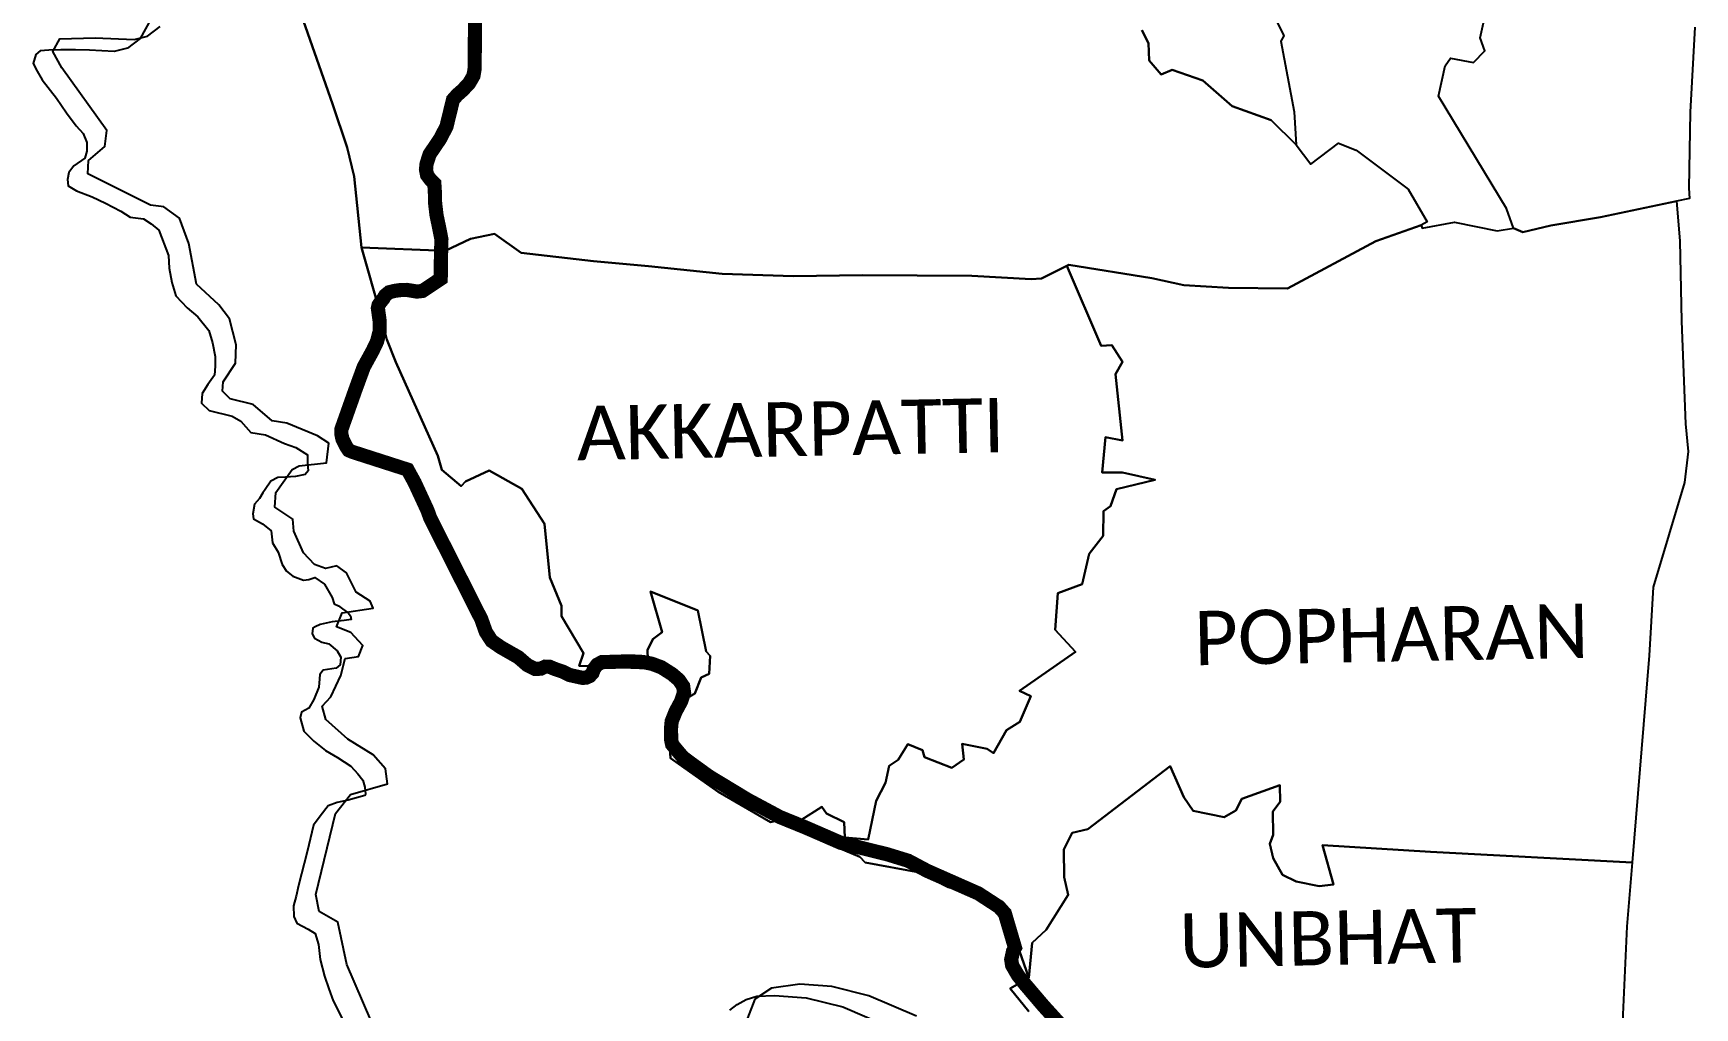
# Model space of a CAD drawing. Header units: metres. Extents: x 0 to 561379, y 0 to 4092696.
# Drawn here: x 253044 to 258907, y 2192610 to 2196049 of the extents above; entities that cross this region are included whole.
import ezdxf

# ---------------------------------------------------------------- set-up
doc = ezdxf.new("R2010")
doc.units = ezdxf.units.M
for name, color, linetype in [('COASTLINE', 5, 'Continuous'), ('DISTRICT BOUNDRY', 86, 'Continuous'), ('VILLAGE BOUNDRY', 32, 'Continuous'), ('VILLAGE NAME', 250, 'Continuous')]:
    doc.layers.add(name, color=color, linetype=linetype)
doc.styles.get("Standard").update_dxf_attribs({"font": 'arial.ttf'})

msp = doc.modelspace()

# ---------------------------------------------------------------- linework, layer by layer
at = {"layer": 'COASTLINE', "const_width": 50, "flags": 128}
msp.add_lwpolyline([(254602.9, 2196109), (254602.3, 2196034.9), (254602.3, 2196034.9), (254601.1, 2195921.9), (254597.1, 2195898.6), (254581.9, 2195872.5), (254559.2, 2195848.2), (254539.8, 2195831), (254525, 2195814.3), (254501.8, 2195719), (254478.8, 2195675.1), (254442.4, 2195621.4), (254431.8, 2195588.3), (254429.6, 2195567.7), (254433.6, 2195548.1), (254445.9, 2195531.6), (254459, 2195518.5), (254460.2, 2195501.5), (254461.2, 2195483.1), (254461.8, 2195449.3), (254466.9, 2195406.5), (254476.8, 2195359.1), (254484.1, 2195321.5), (254482.1, 2195240.8), (254481.7, 2195182.5), (254417.6, 2195139.5), (254397.4, 2195137.1), (254380.4, 2195140.1), (254361.4, 2195143), (254341.4, 2195142.7), (254319.8, 2195139.7), (254299.6, 2195134.7), (254285.8, 2195123.4), (254279.1, 2195112), (254269.3, 2195099.9), (254262.3, 2195089.4), (254259.9, 2195078.7), (254266.4, 2195031.1), (254266.4, 2194997.1), (254257, 2194961), (254241.9, 2194929.2), (254210, 2194871), (254181.5, 2194793.2), (254131, 2194650.6), (254130.7, 2194635.9), (254134.9, 2194616.7), (254149, 2194588.9), (254157.1, 2194577.1), (254169.4, 2194571.6), (254309.1, 2194526.7), (254364.5, 2194508.9), (254389.7, 2194462.9), (254434.9, 2194365), (254444.7, 2194337.7), (254625.1, 2193980.3), (254640.8, 2193935.8), (254661.5, 2193904.1), (254694.4, 2193881.4), (254755.4, 2193846.6), (254787.1, 2193819.2), (254814.3, 2193805.4), (254834.7, 2193806.2), (254850.3, 2193813.6), (254865.6, 2193813.2), (254881.6, 2193806.2), (254912.6, 2193795.7), (254937, 2193783.7), (254965.2, 2193777.5), (254982.9, 2193773.7), (254996.3, 2193775.1), (255007.6, 2193780.6), (255017.2, 2193791.2), (255022.4, 2193805.5), (255033.6, 2193820.3), (255050.1, 2193829.3), (255144, 2193832.1), (255175.6, 2193831.1), (255196.2, 2193829.8), (255226.9, 2193823.6), (255260.3, 2193811.1), (255297.7, 2193787.3), (255322.3, 2193766.2), (255337.2, 2193744.1), (255340.2, 2193721.9), (255330, 2193691.3), (255310, 2193654), (255296.6, 2193620.6), (255294.2, 2193594.7), (255294.9, 2193554.9), (255298.1, 2193539.1), (255318.4, 2193514.4), (255335.5, 2193494.3), (255359.1, 2193476.3), (255428.6, 2193426), (255565, 2193343.5), (255678.6, 2193282.6), (255769.9, 2193245.5), (255893.9, 2193191.5), (256056.5, 2193151.4), (256131, 2193128.5), (256199, 2193092.4), (256378.7, 2193013.1), (256451.7, 2192965.6), (256472.2, 2192942.7), (256508, 2192821.6), (256508, 2192821.6), (256508, 2192821.6), (256508, 2192821.6), (256508, 2192821.6), (256508, 2192821.6), (256501, 2192808.7), (256494.7, 2192779.8), (256497.9, 2192759.3), (256518.1, 2192724.5), (256542, 2192694.1), (256608.4, 2192616.1), (256692, 2192524)], dxfattribs=at)
at = {"layer": 'DISTRICT BOUNDRY'}
for points in [[(253458.3, 2196098.1, 0), (253420.6, 2196030.4, 0), (253376.4, 2195996.5, 0), (253329.3, 2195984.9, 0), (253242.6, 2195988.7, 0), (253193.3, 2195990.6, 0), (253141.6, 2195990.2, 0), (253099.4, 2195989.7, 0), (253068.3, 2195987.2, 0), (253053, 2195973.6, 0), (253043.8, 2195942.3, 0), (253057.7, 2195915.5, 0), (253075.5, 2195884.3, 0), (253125.4, 2195819.6, 0), (253161.2, 2195768.4, 0), (253194.7, 2195721.5, 0), (253219.7, 2195695, 0), (253232.8, 2195663.6, 0), (253233.1, 2195632.3, 0), (253226.3, 2195607.5, 0), (253186.9, 2195580.4, 0), (253169.1, 2195557.8, 0), (253164.7, 2195533.2, 0), (253166.8, 2195510.7, 0), (253195.9, 2195493, 0), (253252.1, 2195471.1, 0), (253298.7, 2195449, 0), (253353.1, 2195420.4, 0), (253386.2, 2195400.3, 0), (253433.1, 2195394.2, 0), (253459.8, 2195376.3, 0), (253487.3, 2195354.2, 0), (253520.9, 2195264.9, 0), (253523.4, 2195220.1, 0), (253533, 2195168.6, 0), (253546.6, 2195121.6, 0), (253586.5, 2195079.4, 0), (253625, 2195048.3, 0), (253663.2, 2194999.2, 0), (253676.8, 2194956.8, 0), (253685.6, 2194907.7, 0), (253685.9, 2194874, 0), (253683.8, 2194842.5, 0), (253659.4, 2194808.8, 0), (253639.9, 2194777.2, 0), (253637.7, 2194743.7, 0), (253664.4, 2194716.9, 0), (253745.2, 2194697.5, 0), (253775.9, 2194679.7, 0), (253811.9, 2194639.8, 0), (253863.5, 2194631.3, 0), (253930.6, 2194600.4, 0), (253970.9, 2194587.2, 0), (254011.1, 2194560.7, 0), (254011.4, 2194529.2, 0), (254013.4, 2194504.7, 0), (254002.8, 2194491.1, 0), (253969.3, 2194484.2, 0), (253933.5, 2194481.7, 0), (253906.5, 2194481.4, 0), (253882.4, 2194467.8, 0), (253862.1, 2194438.5, 0), (253853.9, 2194427.2, 0), (253842.5, 2194406.9, 0), (253824.7, 2194386.6, 0), (253818.6, 2194352.9, 0), (253820.7, 2194335, 0), (253852.3, 2194317.5, 0), (253883.7, 2194292.9, 0), (253887.8, 2194250.5, 0), (253907.9, 2194217, 0), (253921.6, 2194174.4, 0), (253937.9, 2194149.9, 0), (253959.9, 2194132.3, 0), (253997.9, 2194119.2, 0), (254016.2, 2194121.4, 0), (254037.8, 2194128.3, 0), (254071.6, 2194104, 0), (254098.7, 2194057.2, 0), (254105.5, 2194034.9, 0), (254121.3, 2194028.2, 0), (254134.6, 2194017.2, 0), (254155.1, 2194003.9, 0), (254163.7, 2193992.8, 0), (254165.9, 2193979.3, 0), (254141.2, 2193976.8, 0), (254099, 2193972.1, 0), (254056.7, 2193962.7, 0), (254039.1, 2193953.7, 0), (254030.2, 2193949.1, 0), (254028.3, 2193928.9, 0), (254036.8, 2193913.4, 0), (254062.1, 2193899.9, 0), (254086.6, 2193893.5, 0), (254115.7, 2193869, 0), (254128.8, 2193846.7, 0), (254126.8, 2193819.9, 0), (254113.1, 2193808.5, 0), (254066.9, 2193801.5, 0), (254055.5, 2193785.6, 0), (254053.7, 2193770, 0), (254051.7, 2193740.9, 0), (254033.5, 2193698, 0), (254016.3, 2193666.6, 0), (253989.9, 2193652.8, 0), (253985.6, 2193632.8, 0), (253999.2, 2193585.8, 0), (254034.4, 2193550.2, 0), (254075.3, 2193517, 0), (254117.8, 2193492.6, 0), (254164.2, 2193461.7, 0), (254189.3, 2193435, 0), (254207.2, 2193412.6, 0), (254214, 2193388, 0), (254216.8, 2193363.5, 0), (254214.3, 2193358.9, 0), (254154.5, 2193342.8, 0), (254116.2, 2193333.6, 0), (254085, 2193322.1, 0), (254056.6, 2193286, 0), (254032.3, 2193254.4, 0), (254010.1, 2193160.1, 0), (253979.7, 2193041, 0), (253971.1, 2193002.9, 0), (253962.7, 2192969.3, 0), (253962.9, 2192931.1, 0), (253973.7, 2192908.7, 0), (254013.9, 2192886.6, 0), (254039.1, 2192871.3, 0), (254050.4, 2192833.2, 0), (254056.8, 2192779.4, 0), (254071, 2192721.4, 0), (254087, 2192676.6, 0), (254102.2, 2192634.2, 0), (254133.9, 2192571.7, 0)], [(255501.7, 2192600.6, 0), (255528.2, 2192621, 0), (255559.4, 2192639.1, 0), (255596.9, 2192650.6, 0), (255659.7, 2192653.4, 0), (255770.7, 2192645.1, 0), (255901.1, 2192612.6, 0), (256070.1, 2192540.2, 0)]]:
    msp.add_polyline3d(points, dxfattribs=at)
at = {"layer": 'VILLAGE BOUNDRY'}
for points in [[(253972.3, 2196161.6, 0), (254099.8, 2195799.7, 0), (254151.6, 2195646.1, 0), (254175.8, 2195543.4, 0), (254202.4, 2195292.9, 0), (254269.2, 2195057.8, 0), (254291, 2194967.9, 0), (254323.7, 2194887.5, 0), (254471, 2194557.7, 0), (254485.3, 2194508.4, 0), (254553.2, 2194450.2, 0), (254568.5, 2194467.2, 0), (254652.3, 2194505.3, 0), (254768.1, 2194440.9, 0), (254847.8, 2194317.3, 0), (254866.7, 2194127.9, 0), (254908, 2194027.5, 0), (254908.3, 2193992.1, 0), (254985.9, 2193860.6, 0), (254970.6, 2193816.3, 0), (255214.1, 2193807.3, 0), (255211.6, 2193871.7, 0), (255229.8, 2193911, 0), (255263, 2193934.6, 0), (255221.7, 2194078.8, 0), (255389.2, 2194011.6, 0), (255417.8, 2193867.1, 0), (255432.2, 2193851.9, 0), (255429.3, 2193787.8, 0), (255400.2, 2193775.5, 0), (255378.3, 2193718.7, 0), (255337.1, 2193693.8, 0), (255310, 2193634.6, 0), (255288.7, 2193546.3, 0), (255291.9, 2193490.9, 0), (255460.8, 2193371.7, 0), (255645.5, 2193265.1, 0), (255661.2, 2193268.1, 0), (255960.8, 2193142.1, 0), (255979.7, 2193122, 0), (256171, 2193086.6, 0), (256272.5, 2193035, 0), (256462.6, 2192985.1, 0), (256556.7, 2192715.3, 0), (256490.9, 2192677.1, 0), (256556.6, 2192596.2, 0)], [(256955.5, 2196059.5, 0), (256979.2, 2196013.7, 0), (256981.2, 2195953.2, 0), (257023.5, 2195903.3, 0), (257063.2, 2195919.2, 0), (257170.6, 2195881.8, 0), (257274.3, 2195791.2, 0), (257411.6, 2195742.6, 0), (257499.7, 2195654.7, 0), (257552.2, 2195586.5, 0), (257650.1, 2195660.8, 0), (257712, 2195636.3, 0), (257895.2, 2195498.8, 0), (257962.3, 2195383.5, 0), (257940.7, 2195372, 0), (257781.6, 2195315.1, 0), (257470, 2195148.3, 0), (257261.8, 2195149.9, 0), (257104, 2195160, 0), (256990.4, 2195183.9, 0), (256697.9, 2195231.5, 0), (256691.2, 2195228.2, 0), (256601, 2195183.5, 0), (256564.6, 2195180.9, 0), (256355.3, 2195192.2, 0), (255969.6, 2195194.6, 0), (255726.1, 2195191.4, 0), (255475.3, 2195199.7, 0), (255214.3, 2195227, 0), (255020.3, 2195243.9, 0), (254765.6, 2195274.3, 0), (254671.2, 2195341.1, 0), (254586.2, 2195323.6, 0), (254497.3, 2195281.5, 0), (254202.4, 2195292.9, 0), (254175.8, 2195543.4, 0), (254151.6, 2195646.1, 0), (254099.8, 2195799.7, 0), (253972.3, 2196161.6, 0)], [(253972.3, 2196161.6, 0), (254099.8, 2195799.7, 0), (254151.6, 2195646.1, 0), (254175.8, 2195543.4, 0), (254202.4, 2195292.9, 0), (254269.2, 2195057.8, 0), (254291, 2194967.9, 0), (254323.7, 2194887.5, 0), (254471, 2194557.7, 0), (254485.3, 2194508.4, 0), (254553.2, 2194450.2, 0), (254568.5, 2194467.2, 0), (254652.3, 2194505.3, 0), (254768.1, 2194440.9, 0), (254847.8, 2194317.3, 0), (254866.7, 2194127.9, 0), (254908, 2194027.5, 0), (254908.3, 2193992.1, 0), (254985.9, 2193860.6, 0), (254970.6, 2193816.3, 0), (255214.1, 2193807.3, 0), (255211.6, 2193871.7, 0), (255229.8, 2193911, 0), (255263, 2193934.6, 0), (255221.7, 2194078.8, 0), (255389.2, 2194011.6, 0), (255417.8, 2193867.1, 0), (255432.2, 2193851.9, 0), (255429.3, 2193787.8, 0), (255400.2, 2193775.5, 0), (255378.3, 2193718.7, 0), (255337.1, 2193693.8, 0), (255310, 2193634.6, 0), (255288.7, 2193546.3, 0), (255291.9, 2193490.9, 0), (255460.8, 2193371.7, 0), (255645.5, 2193265.1, 0), (255661.2, 2193268.1, 0), (255960.8, 2193142.1, 0), (255979.7, 2193122, 0), (256171, 2193086.6, 0), (256272.5, 2193035, 0), (256462.6, 2192985.1, 0), (256556.7, 2192715.3, 0), (256490.9, 2192677.1, 0), (256556.6, 2192596.2, 0)], [(256955.5, 2196059.5, 0), (256979.2, 2196013.7, 0), (256981.2, 2195953.2, 0), (257023.5, 2195903.3, 0), (257063.2, 2195919.2, 0), (257170.6, 2195881.8, 0), (257274.3, 2195791.2, 0), (257411.6, 2195742.6, 0), (257499.7, 2195654.7, 0), (257552.2, 2195586.5, 0), (257650.1, 2195660.8, 0), (257712, 2195636.3, 0), (257895.2, 2195498.8, 0), (257962.3, 2195383.5, 0), (257940.7, 2195372, 0), (257781.6, 2195315.1, 0), (257470, 2195148.3, 0), (257261.8, 2195149.9, 0), (257104, 2195160, 0), (256990.4, 2195183.9, 0), (256697.9, 2195231.5, 0), (256691.2, 2195228.2, 0), (256601, 2195183.5, 0), (256564.6, 2195180.9, 0), (256355.3, 2195192.2, 0), (255969.6, 2195194.6, 0), (255726.1, 2195191.4, 0), (255475.3, 2195199.7, 0), (255214.3, 2195227, 0), (255020.3, 2195243.9, 0), (254765.6, 2195274.3, 0), (254671.2, 2195341.1, 0), (254586.2, 2195323.6, 0), (254497.3, 2195281.5, 0), (254202.4, 2195292.9, 0), (254175.8, 2195543.4, 0), (254151.6, 2195646.1, 0), (254099.8, 2195799.7, 0), (253972.3, 2196161.6, 0)], [(257395.7, 2196164.2, 0), (257456.6, 2196039.8, 0), (257445.8, 2196020.5, 0), (257493.1, 2195772, 0), (257499.7, 2195654.7, 0), (257411.6, 2195742.6, 0), (257274.3, 2195791.2, 0), (257170.6, 2195881.8, 0), (257063.2, 2195919.2, 0), (257023.5, 2195903.3, 0), (256981.2, 2195953.2, 0), (256979.2, 2196013.7, 0), (256955.5, 2196059.5, 0)], [(257395.7, 2196164.2, 0), (257456.6, 2196039.8, 0), (257445.8, 2196020.5, 0), (257493.1, 2195772, 0), (257499.7, 2195654.7, 0), (257411.6, 2195742.6, 0), (257274.3, 2195791.2, 0), (257170.6, 2195881.8, 0), (257063.2, 2195919.2, 0), (257023.5, 2195903.3, 0), (256981.2, 2195953.2, 0), (256979.2, 2196013.7, 0), (256955.5, 2196059.5, 0)], [(254293.6, 2192428.8, 0), (254150.4, 2192761.8, 0), (254118.1, 2192911.9, 0), (254052.2, 2192949.3, 0), (254041.1, 2193009.9, 0), (254110.6, 2193295.1, 0), (254163.5, 2193362.8, 0), (254293.5, 2193399.5, 0), (254286.3, 2193453.3, 0), (254243, 2193502.4, 0), (254153.4, 2193557.7, 0), (254076.8, 2193626.6, 0), (254063.1, 2193673.7, 0), (254093.9, 2193707.5, 0), (254129.3, 2193781.8, 0), (254144.6, 2193842.4, 0), (254191, 2193849.4, 0), (254206.8, 2193887.6, 0), (254164.2, 2193934.4, 0), (254114.1, 2193954.3, 0), (254134, 2194003.7, 0), (254243.8, 2194020.2, 0), (254232.9, 2194044.8, 0), (254183, 2194075.9, 0), (254148.8, 2194145, 0), (254114.7, 2194169.4, 0), (254074.6, 2194160.2, 0), (254036.4, 2194173.4, 0), (253997.9, 2194215.6, 0), (253963.7, 2194291.7, 0), (253959.5, 2194334.2, 0), (253896.2, 2194376.2, 0), (253900.1, 2194427.9, 0), (253958, 2194509.1, 0), (253982.1, 2194522.7, 0), (254079, 2194532.4, 0), (254087.2, 2194601.9, 0), (254046.8, 2194628.5, 0), (253938.7, 2194672.7, 0), (253886.8, 2194681.2, 0), (253819.7, 2194739, 0), (253738.4, 2194758.4, 0), (253711.6, 2194785.3, 0), (253713.6, 2194818.8, 0), (253757.7, 2194884.1, 0), (253759.4, 2194949.3, 0), (253736.7, 2195040.9, 0), (253698.2, 2195090, 0), (253619.3, 2195163.4, 0), (253593.3, 2195306.8, 0), (253559.4, 2195396.2, 0), (253504.8, 2195436.2, 0), (253457.7, 2195442.3, 0), (253237, 2195552.9, 0), (253239.3, 2195600, 0), (253296.7, 2195649.7, 0), (253303.1, 2195705.8, 0), (253144.7, 2195926.6, 0), (253112.7, 2195984.7, 0), (253137.3, 2196029.6, 0), (253262.9, 2196032.9, 0), (253399.5, 2196027.2, 0), (253446.8, 2196038.8, 0), (253491.3, 2196072.6, 0)], [(254293.6, 2192428.8, 0), (254150.4, 2192761.8, 0), (254118.1, 2192911.9, 0), (254052.2, 2192949.3, 0), (254041.1, 2193009.9, 0), (254110.6, 2193295.1, 0), (254163.5, 2193362.8, 0), (254293.5, 2193399.5, 0), (254286.3, 2193453.3, 0), (254243, 2193502.4, 0), (254153.4, 2193557.7, 0), (254076.8, 2193626.6, 0), (254063.1, 2193673.7, 0), (254093.9, 2193707.5, 0), (254129.3, 2193781.8, 0), (254144.6, 2193842.4, 0), (254191, 2193849.4, 0), (254206.8, 2193887.6, 0), (254164.2, 2193934.4, 0), (254114.1, 2193954.3, 0), (254134, 2194003.7, 0), (254243.8, 2194020.2, 0), (254232.9, 2194044.8, 0), (254183, 2194075.9, 0), (254148.8, 2194145, 0), (254114.7, 2194169.4, 0), (254074.6, 2194160.2, 0), (254036.4, 2194173.4, 0), (253997.9, 2194215.6, 0), (253963.7, 2194291.7, 0), (253959.5, 2194334.2, 0), (253896.2, 2194376.2, 0), (253900.1, 2194427.9, 0), (253958, 2194509.1, 0), (253982.1, 2194522.7, 0), (254079, 2194532.4, 0), (254087.2, 2194601.9, 0), (254046.8, 2194628.5, 0), (253938.7, 2194672.7, 0), (253886.8, 2194681.2, 0), (253819.7, 2194739, 0), (253738.4, 2194758.4, 0), (253711.6, 2194785.3, 0), (253713.6, 2194818.8, 0), (253757.7, 2194884.1, 0), (253759.4, 2194949.3, 0), (253736.7, 2195040.9, 0), (253698.2, 2195090, 0), (253619.3, 2195163.4, 0), (253593.3, 2195306.8, 0), (253559.4, 2195396.2, 0), (253504.8, 2195436.2, 0), (253457.7, 2195442.3, 0), (253237, 2195552.9, 0), (253239.3, 2195600, 0), (253296.7, 2195649.7, 0), (253303.1, 2195705.8, 0), (253144.7, 2195926.6, 0), (253112.7, 2195984.7, 0), (253137.3, 2196029.6, 0), (253262.9, 2196032.9, 0), (253399.5, 2196027.2, 0), (253446.8, 2196038.8, 0), (253491.3, 2196072.6, 0)], [(258906.7, 2196070.5, 0), (258890.5, 2195769.9, 0), (258886, 2195502.2, 0), (258888.1, 2195465.2, 0), (258842.7, 2195456.1, 0), (258573.9, 2195399.5, 0), (258398.5, 2195370.8, 0), (258299.5, 2195347.4, 0), (258266.7, 2195360.9, 0), (258242.1, 2195430, 0), (258001.9, 2195826.7, 0), (258026.5, 2195934.2, 0), (258045.1, 2195960.6, 0), (258125.4, 2195945.3, 0), (258166, 2195987, 0), (258149.9, 2196032.5, 0), (258161.4, 2196085.7, 0)], [(258906.7, 2196070.5, 0), (258890.5, 2195769.9, 0), (258886, 2195502.2, 0), (258888.1, 2195465.2, 0), (258842.7, 2195456.1, 0), (258573.9, 2195399.5, 0), (258398.5, 2195370.8, 0), (258299.5, 2195347.4, 0), (258266.7, 2195360.9, 0), (258242.1, 2195430, 0), (258001.9, 2195826.7, 0), (258026.5, 2195934.2, 0), (258045.1, 2195960.6, 0), (258125.4, 2195945.3, 0), (258166, 2195987, 0), (258149.9, 2196032.5, 0), (258161.4, 2196085.7, 0)], [(256556.6, 2192596.2, 0), (256490.9, 2192677.1, 0), (256556.7, 2192715.3, 0), (256568.6, 2192838.8, 0), (256617.9, 2192884.5, 0), (256695.7, 2193008, 0), (256681.7, 2193070.9, 0), (256680.5, 2193168, 0), (256710, 2193227.4, 0), (256765.3, 2193240.1, 0), (257055.9, 2193462.5, 0), (257103.7, 2193352.7, 0), (257136.2, 2193305.1, 0), (257245.6, 2193281.9, 0), (257287.4, 2193306.3, 0), (257308.7, 2193347.1, 0), (257443.1, 2193395.6, 0), (257443.6, 2193336.7, 0), (257417.8, 2193302.6, 0), (257418.9, 2193220.1, 0), (257407.2, 2193188.7, 0), (257419.2, 2193137.3, 0), (257451.4, 2193078.8, 0), (257499.9, 2193055, 0), (257581.2, 2193039.2, 0), (257631.8, 2193045.2, 0), (257593.2, 2193183.7, 0), (257974.3, 2193160, 0), (258686.3, 2193122.7, 0), (258667, 2192896, 0), (258648.7, 2192482, 0)], [(256556.6, 2192596.2, 0), (256490.9, 2192677.1, 0), (256556.7, 2192715.3, 0), (256568.6, 2192838.8, 0), (256617.9, 2192884.5, 0), (256695.7, 2193008, 0), (256681.7, 2193070.9, 0), (256680.5, 2193168, 0), (256710, 2193227.4, 0), (256765.3, 2193240.1, 0), (257055.9, 2193462.5, 0), (257103.7, 2193352.7, 0), (257136.2, 2193305.1, 0), (257245.6, 2193281.9, 0), (257287.4, 2193306.3, 0), (257308.7, 2193347.1, 0), (257443.1, 2193395.6, 0), (257443.6, 2193336.7, 0), (257417.8, 2193302.6, 0), (257418.9, 2193220.1, 0), (257407.2, 2193188.7, 0), (257419.2, 2193137.3, 0), (257451.4, 2193078.8, 0), (257499.9, 2193055, 0), (257581.2, 2193039.2, 0), (257631.8, 2193045.2, 0), (257593.2, 2193183.7, 0), (257974.3, 2193160, 0), (258686.3, 2193122.7, 0), (258667, 2192896, 0), (258648.7, 2192482, 0)], [(256160.3, 2192579.5, 0), (255991.8, 2192652.1, 0), (255861.2, 2192684.8, 0), (255749.3, 2192693.1, 0), (255648.4, 2192678.9, 0), (255590.3, 2192640.3, 0), (255563.8, 2192572.7, 0)], [(256160.3, 2192579.5, 0), (255991.8, 2192652.1, 0), (255861.2, 2192684.8, 0), (255749.3, 2192693.1, 0), (255648.4, 2192678.9, 0), (255590.3, 2192640.3, 0), (255563.8, 2192572.7, 0)]]:
    msp.add_polyline3d(points, dxfattribs=at)
for points in [[(257418.9, 2193220.1, 0), (257417.8, 2193302.6, 0), (257443.6, 2193336.7, 0), (257443.1, 2193395.6, 0), (257308.7, 2193347.1, 0), (257287.4, 2193306.3, 0), (257245.6, 2193281.9, 0), (257136.2, 2193305.1, 0), (257103.7, 2193352.7, 0), (257055.9, 2193462.5, 0), (256765.3, 2193240.1, 0), (256710, 2193227.4, 0), (256680.5, 2193168, 0), (256681.7, 2193070.9, 0), (256695.7, 2193008, 0), (256617.9, 2192884.5, 0), (256568.6, 2192838.8, 0), (256556.7, 2192715.3, 0), (256462.6, 2192985.1, 0), (256272.5, 2193035, 0), (256171, 2193086.6, 0), (255979.7, 2193122, 0), (255960.8, 2193142.1, 0), (255661.2, 2193268.1, 0), (255752.4, 2193271.8, 0), (255826, 2193318.6, 0), (255842.9, 2193294.8, 0), (255905.8, 2193264.5, 0), (255907.7, 2193210.6, 0), (255989.7, 2193204, 0), (256018.3, 2193340.3, 0), (256050.9, 2193403.6, 0), (256063.5, 2193463.8, 0), (256096, 2193485, 0), (256130.2, 2193540.2, 0), (256181.1, 2193518.8, 0), (256188.7, 2193493.5, 0), (256285.1, 2193455.9, 0), (256327.1, 2193485.5, 0), (256321.4, 2193541.2, 0), (256409.5, 2193523.2, 0), (256431.6, 2193508, 0), (256477.8, 2193588.7, 0), (256525.3, 2193619.1, 0), (256564.1, 2193708.9, 0), (256523.8, 2193728.4, 0), (256721, 2193865.3, 0), (256649.8, 2193943.5, 0), (256658.6, 2194073.3, 0), (256745.3, 2194104.2, 0), (256769.2, 2194212, 0), (256818.7, 2194275.4, 0), (256820.6, 2194361.8, 0), (256845.5, 2194380.3, 0), (256866.2, 2194440.3, 0), (257002.1, 2194473.1, 0), (256887.5, 2194498.1, 0), (256816, 2194499.1, 0), (256827.7, 2194623.3, 0), (256887.7, 2194612, 0), (256862.3, 2194845.2, 0), (256887.2, 2194889.3, 0), (256850.1, 2194948.2, 0), (256812, 2194945.3, 0), (256691.2, 2195228.2, 0), (256697.9, 2195231.5, 0), (256990.4, 2195183.9, 0), (257104, 2195160, 0), (257261.8, 2195149.9, 0), (257470, 2195148.3, 0), (257781.6, 2195315.1, 0), (257940.7, 2195372, 0), (257945.2, 2195360.5, 0), (258059.1, 2195382.4, 0), (258209.6, 2195352, 0), (258266.7, 2195360.9, 0), (258299.5, 2195347.4, 0), (258398.5, 2195370.8, 0), (258573.9, 2195399.5, 0), (258842.7, 2195456.1, 0), (258853.6, 2195316.3, 0), (258860.4, 2195032.9, 0), (258873.5, 2194670.8, 0), (258883.4, 2194572.7, 0), (258869.9, 2194463.8, 0), (258760.1, 2194093.5, 0), (258746, 2193852.8, 0), (258686.3, 2193122.7, 0), (257974.3, 2193160, 0), (257593.2, 2193183.7, 0), (257631.8, 2193045.2, 0), (257581.2, 2193039.2, 0), (257499.9, 2193055, 0), (257451.4, 2193078.8, 0), (257419.2, 2193137.3, 0), (257407.2, 2193188.7, 0)], [(257418.9, 2193220.1, 0), (257417.8, 2193302.6, 0), (257443.6, 2193336.7, 0), (257443.1, 2193395.6, 0), (257308.7, 2193347.1, 0), (257287.4, 2193306.3, 0), (257245.6, 2193281.9, 0), (257136.2, 2193305.1, 0), (257103.7, 2193352.7, 0), (257055.9, 2193462.5, 0), (256765.3, 2193240.1, 0), (256710, 2193227.4, 0), (256680.5, 2193168, 0), (256681.7, 2193070.9, 0), (256695.7, 2193008, 0), (256617.9, 2192884.5, 0), (256568.6, 2192838.8, 0), (256556.7, 2192715.3, 0), (256462.6, 2192985.1, 0), (256272.5, 2193035, 0), (256171, 2193086.6, 0), (255979.7, 2193122, 0), (255960.8, 2193142.1, 0), (255661.2, 2193268.1, 0), (255752.4, 2193271.8, 0), (255826, 2193318.6, 0), (255842.9, 2193294.8, 0), (255905.8, 2193264.5, 0), (255907.7, 2193210.6, 0), (255989.7, 2193204, 0), (256018.3, 2193340.3, 0), (256050.9, 2193403.6, 0), (256063.5, 2193463.8, 0), (256096, 2193485, 0), (256130.2, 2193540.2, 0), (256181.1, 2193518.8, 0), (256188.7, 2193493.5, 0), (256285.1, 2193455.9, 0), (256327.1, 2193485.5, 0), (256321.4, 2193541.2, 0), (256409.5, 2193523.2, 0), (256431.6, 2193508, 0), (256477.8, 2193588.7, 0), (256525.3, 2193619.1, 0), (256564.1, 2193708.9, 0), (256523.8, 2193728.4, 0), (256721, 2193865.3, 0), (256649.8, 2193943.5, 0), (256658.6, 2194073.3, 0), (256745.3, 2194104.2, 0), (256769.2, 2194212, 0), (256818.7, 2194275.4, 0), (256820.6, 2194361.8, 0), (256845.5, 2194380.3, 0), (256866.2, 2194440.3, 0), (257002.1, 2194473.1, 0), (256887.5, 2194498.1, 0), (256816, 2194499.1, 0), (256827.7, 2194623.3, 0), (256887.7, 2194612, 0), (256862.3, 2194845.2, 0), (256887.2, 2194889.3, 0), (256850.1, 2194948.2, 0), (256812, 2194945.3, 0), (256691.2, 2195228.2, 0), (256697.9, 2195231.5, 0), (256990.4, 2195183.9, 0), (257104, 2195160, 0), (257261.8, 2195149.9, 0), (257470, 2195148.3, 0), (257781.6, 2195315.1, 0), (257940.7, 2195372, 0), (257945.2, 2195360.5, 0), (258059.1, 2195382.4, 0), (258209.6, 2195352, 0), (258266.7, 2195360.9, 0), (258299.5, 2195347.4, 0), (258398.5, 2195370.8, 0), (258573.9, 2195399.5, 0), (258842.7, 2195456.1, 0), (258853.6, 2195316.3, 0), (258860.4, 2195032.9, 0), (258873.5, 2194670.8, 0), (258883.4, 2194572.7, 0), (258869.9, 2194463.8, 0), (258760.1, 2194093.5, 0), (258746, 2193852.8, 0), (258686.3, 2193122.7, 0), (257974.3, 2193160, 0), (257593.2, 2193183.7, 0), (257631.8, 2193045.2, 0), (257581.2, 2193039.2, 0), (257499.9, 2193055, 0), (257451.4, 2193078.8, 0), (257419.2, 2193137.3, 0), (257407.2, 2193188.7, 0)], [(257002.1, 2194473.1, 0), (256866.2, 2194440.3, 0), (256845.5, 2194380.3, 0), (256820.6, 2194361.8, 0), (256818.7, 2194275.4, 0), (256769.2, 2194212, 0), (256745.3, 2194104.2, 0), (256658.6, 2194073.3, 0), (256649.8, 2193943.5, 0), (256721, 2193865.3, 0), (256523.8, 2193728.4, 0), (256564.1, 2193708.9, 0), (256525.3, 2193619.1, 0), (256477.8, 2193588.7, 0), (256431.6, 2193508, 0), (256409.5, 2193523.2, 0), (256321.4, 2193541.2, 0), (256327.1, 2193485.5, 0), (256285.1, 2193455.9, 0), (256188.7, 2193493.5, 0), (256181.1, 2193518.8, 0), (256130.2, 2193540.2, 0), (256096, 2193485, 0), (256063.5, 2193463.8, 0), (256050.9, 2193403.6, 0), (256018.3, 2193340.3, 0), (255989.7, 2193204, 0), (255907.7, 2193210.6, 0), (255905.8, 2193264.5, 0), (255842.9, 2193294.8, 0), (255826, 2193318.6, 0), (255752.4, 2193271.8, 0), (255661.2, 2193268.1, 0), (255645.5, 2193265.1, 0), (255460.8, 2193371.7, 0), (255291.9, 2193490.9, 0), (255288.7, 2193546.3, 0), (255310, 2193634.6, 0), (255337.1, 2193693.8, 0), (255378.3, 2193718.7, 0), (255400.2, 2193775.5, 0), (255429.3, 2193787.8, 0), (255432.2, 2193851.9, 0), (255417.8, 2193867.1, 0), (255389.2, 2194011.6, 0), (255221.7, 2194078.8, 0), (255263, 2193934.6, 0), (255229.8, 2193911, 0), (255211.6, 2193871.7, 0), (255214.1, 2193807.3, 0), (254970.6, 2193816.3, 0), (254985.9, 2193860.6, 0), (254908.3, 2193992.1, 0), (254908, 2194027.5, 0), (254866.7, 2194127.9, 0), (254847.8, 2194317.3, 0), (254768.1, 2194440.9, 0), (254652.3, 2194505.3, 0), (254568.5, 2194467.2, 0), (254553.2, 2194450.2, 0), (254485.3, 2194508.4, 0), (254471, 2194557.7, 0), (254323.7, 2194887.5, 0), (254291, 2194967.9, 0), (254269.2, 2195057.8, 0), (254202.4, 2195292.9, 0), (254497.3, 2195281.5, 0), (254586.2, 2195323.6, 0), (254671.2, 2195341.1, 0), (254765.6, 2195274.3, 0), (255020.3, 2195243.9, 0), (255214.3, 2195227, 0), (255475.3, 2195199.7, 0), (255726.1, 2195191.4, 0), (255969.6, 2195194.6, 0), (256355.3, 2195192.2, 0), (256564.6, 2195180.9, 0), (256601, 2195183.5, 0), (256691.2, 2195228.2, 0), (256812, 2194945.3, 0), (256850.1, 2194948.2, 0), (256887.2, 2194889.3, 0), (256862.3, 2194845.2, 0), (256887.7, 2194612, 0), (256827.7, 2194623.3, 0), (256816, 2194499.1, 0), (256887.5, 2194498.1, 0)], [(257002.1, 2194473.1, 0), (256866.2, 2194440.3, 0), (256845.5, 2194380.3, 0), (256820.6, 2194361.8, 0), (256818.7, 2194275.4, 0), (256769.2, 2194212, 0), (256745.3, 2194104.2, 0), (256658.6, 2194073.3, 0), (256649.8, 2193943.5, 0), (256721, 2193865.3, 0), (256523.8, 2193728.4, 0), (256564.1, 2193708.9, 0), (256525.3, 2193619.1, 0), (256477.8, 2193588.7, 0), (256431.6, 2193508, 0), (256409.5, 2193523.2, 0), (256321.4, 2193541.2, 0), (256327.1, 2193485.5, 0), (256285.1, 2193455.9, 0), (256188.7, 2193493.5, 0), (256181.1, 2193518.8, 0), (256130.2, 2193540.2, 0), (256096, 2193485, 0), (256063.5, 2193463.8, 0), (256050.9, 2193403.6, 0), (256018.3, 2193340.3, 0), (255989.7, 2193204, 0), (255907.7, 2193210.6, 0), (255905.8, 2193264.5, 0), (255842.9, 2193294.8, 0), (255826, 2193318.6, 0), (255752.4, 2193271.8, 0), (255661.2, 2193268.1, 0), (255645.5, 2193265.1, 0), (255460.8, 2193371.7, 0), (255291.9, 2193490.9, 0), (255288.7, 2193546.3, 0), (255310, 2193634.6, 0), (255337.1, 2193693.8, 0), (255378.3, 2193718.7, 0), (255400.2, 2193775.5, 0), (255429.3, 2193787.8, 0), (255432.2, 2193851.9, 0), (255417.8, 2193867.1, 0), (255389.2, 2194011.6, 0), (255221.7, 2194078.8, 0), (255263, 2193934.6, 0), (255229.8, 2193911, 0), (255211.6, 2193871.7, 0), (255214.1, 2193807.3, 0), (254970.6, 2193816.3, 0), (254985.9, 2193860.6, 0), (254908.3, 2193992.1, 0), (254908, 2194027.5, 0), (254866.7, 2194127.9, 0), (254847.8, 2194317.3, 0), (254768.1, 2194440.9, 0), (254652.3, 2194505.3, 0), (254568.5, 2194467.2, 0), (254553.2, 2194450.2, 0), (254485.3, 2194508.4, 0), (254471, 2194557.7, 0), (254323.7, 2194887.5, 0), (254291, 2194967.9, 0), (254269.2, 2195057.8, 0), (254202.4, 2195292.9, 0), (254497.3, 2195281.5, 0), (254586.2, 2195323.6, 0), (254671.2, 2195341.1, 0), (254765.6, 2195274.3, 0), (255020.3, 2195243.9, 0), (255214.3, 2195227, 0), (255475.3, 2195199.7, 0), (255726.1, 2195191.4, 0), (255969.6, 2195194.6, 0), (256355.3, 2195192.2, 0), (256564.6, 2195180.9, 0), (256601, 2195183.5, 0), (256691.2, 2195228.2, 0), (256812, 2194945.3, 0), (256850.1, 2194948.2, 0), (256887.2, 2194889.3, 0), (256862.3, 2194845.2, 0), (256887.7, 2194612, 0), (256827.7, 2194623.3, 0), (256816, 2194499.1, 0), (256887.5, 2194498.1, 0)]]:
    msp.add_polyline3d(points, close=True, dxfattribs=at)

# ---------------------------------------------------------------- texts
at = {"layer": 'VILLAGE NAME', "char_height": 191.456, "attachment_point": 1, "rotation": 1.10283}
for s, insert in [('{\\fCalibri|b0|i0|c0|p34;AKKARPATTI}', (254959.2, 2194733)), ('{\\fCalibri|b0|i0|c0|p34;AKKARPATTI}', (254959.2, 2194733)), ('{\\fCalibri|b0|i0|c0|p34;POPHARAN}', (257138.3, 2194009.5)), ('{\\fCalibri|b0|i0|c0|p34;POPHARAN}', (257138.3, 2194009.5)), ('{\\fCalibri|b0|i0|c0|p34;UNBHAT}', (257085.9, 2192941.8)), ('{\\fCalibri|b0|i0|c0|p34;UNBHAT}', (257085.9, 2192941.8))]:
    msp.add_mtext_dynamic_manual_height_columns(s, width=1279.793, gutter_width=957.3, heights=[0], dxfattribs=dict(at, insert=insert))

doc.saveas('drawing.dxf')
